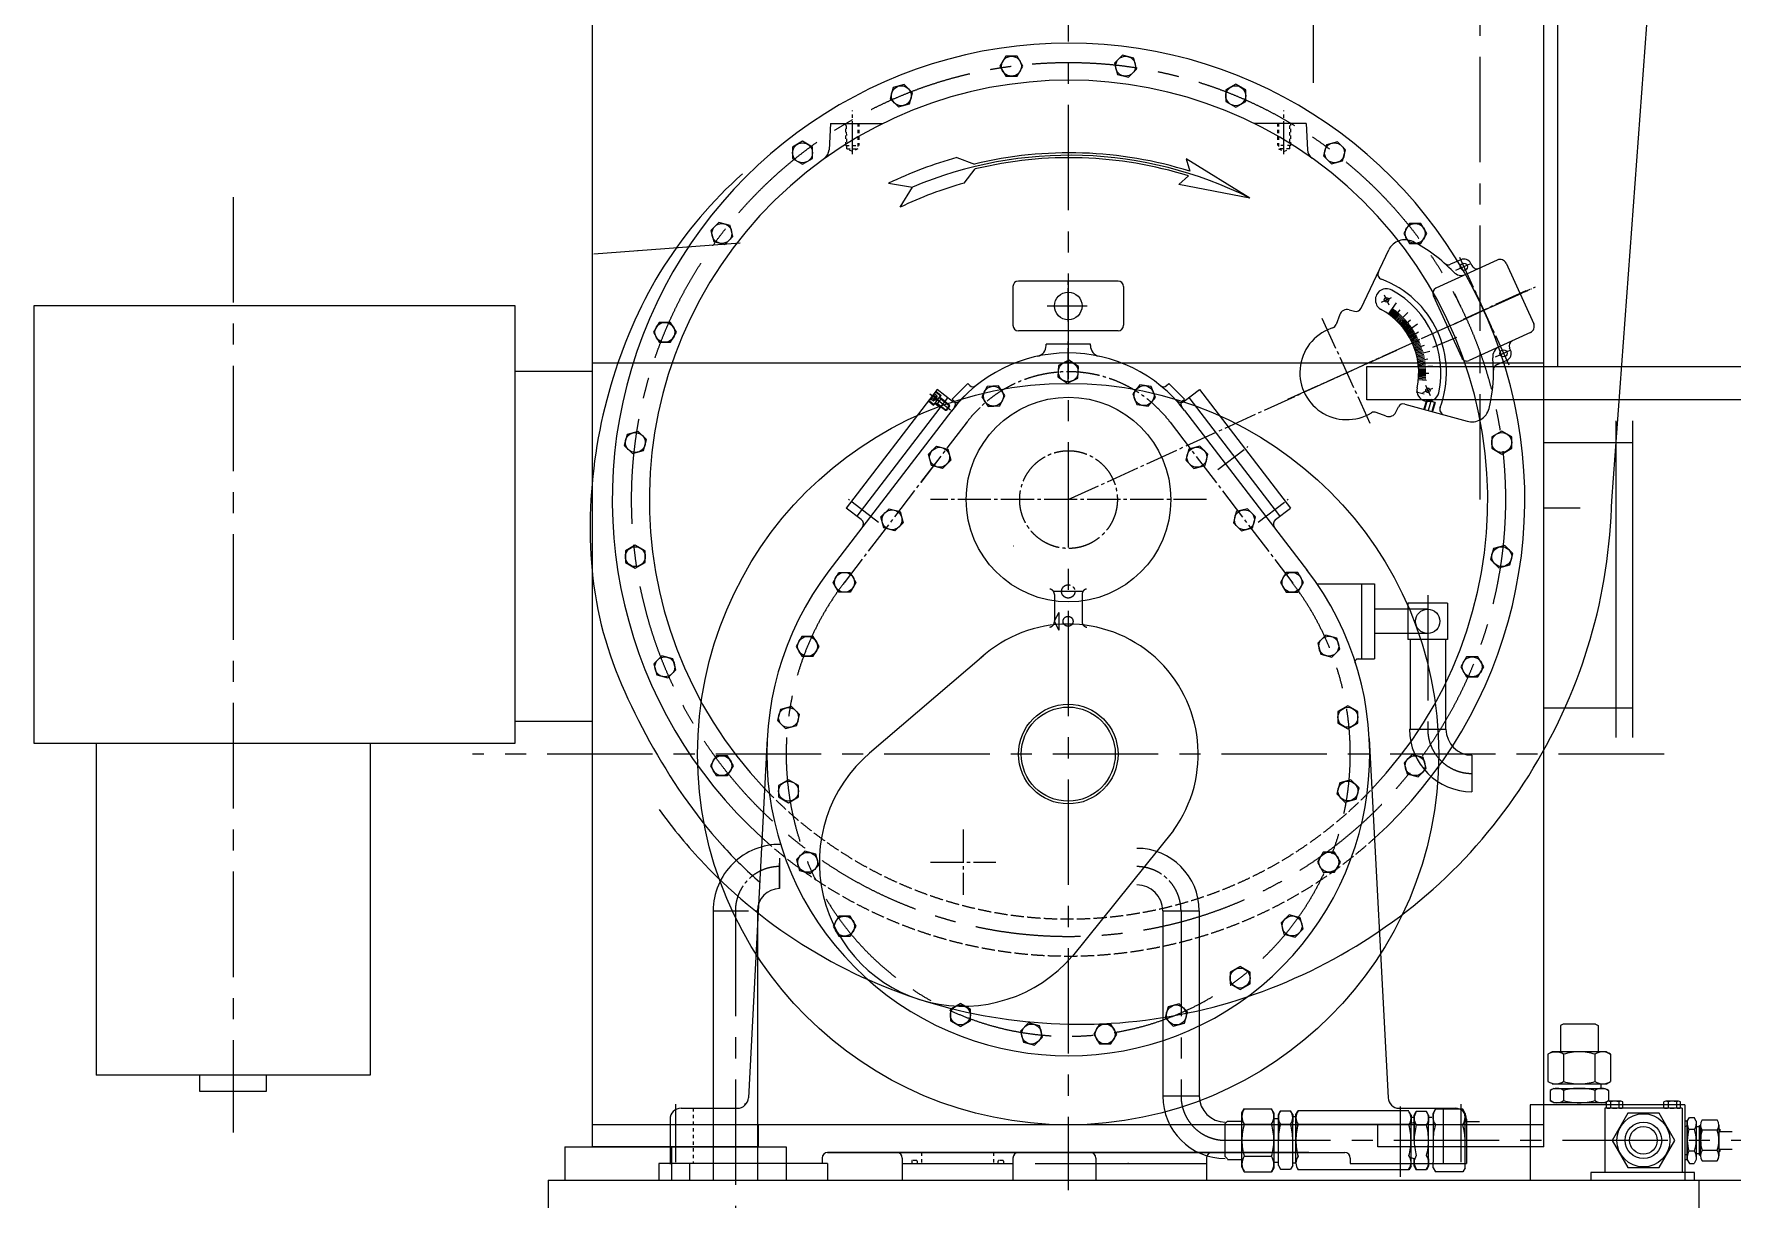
# Model space of a CAD drawing. Header units: millimetres. Extents: x -1 to 671026, y 1 to 511259.
# Drawn here: x 137848 to 176839, y 96350 to 123091 of the extents above; entities that cross this region are included whole.
import ezdxf

# ---------------------------------------------------------------- set-up
doc = ezdxf.new("R2010")
doc.units = ezdxf.units.MM
doc.header["$LTSCALE"] = 25.4
for name, pattern in [('ACAD_ISO02W100', [15, 12, -3]), ('CENTER', [50.8, 31.75, -6.35, 6.35, -6.35]), ('EB_DASH', [6, 3, -3]), ('EB_DASHDOT', [39, 30, -3, 3, -3]), ('EB_DASHDOTDOT', [45, 30, -3, 3, -3, 3, -3])]:
    doc.linetypes.add(name, pattern=pattern)
for name, color, linetype, lineweight in [('CAXA0', 7, 'Continuous', 5), ('CAXA1', 5, 'CENTER', 5), ('CAXAEB0', 7, 'Continuous', 5), ('CAXA中心线层', 5, 'CENTER', 5), ('CAXA细实线层', 7, 'Continuous', 5), ('CAXA虚线层', 96, 'EB_DASH', 5)]:
    doc.layers.add(name, color=color, linetype=linetype, lineweight=lineweight)

msp = doc.modelspace()

# ---------------------------------------------------------------- linework, layer by layer
at = {"color": 7, "lineweight": 5}
for p, q in [((172833.47, 140851.98), (172833.47, 115451.98)), ((150674.59, 97544.98), (150674.59, 138311.98)), ((172518.59, 97544.98), (172518.59, 138311.98)), ((160161.77, 122579.75), (160029.79, 122351.15)), ((160425.74, 122579.75), (160161.77, 122579.75)), ((160557.72, 122351.15), (160425.74, 122579.75)), ((162844.57, 122606.12), (162657.92, 122419.47)), ((163099.54, 122537.8), (162844.57, 122606.12)), ((163167.86, 122282.83), (163099.54, 122537.8)), ((160029.79, 122351.15), (160161.77, 122122.55)), ((160161.77, 122122.55), (160425.74, 122122.55)), ((160425.74, 122122.55), (160557.72, 122351.15)), ((162657.92, 122419.47), (162726.24, 122164.5)), ((162726.24, 122164.5), (162981.21, 122096.18)), ((162981.21, 122096.18), (163167.86, 122282.83)), ((157577.21, 121859.92), (157508.89, 121604.95)), ((157832.18, 121928.24), (157577.21, 121859.92)), ((158018.83, 121741.59), (157832.18, 121928.24)), ((157950.51, 121486.62), (158018.83, 121741.59)), ((165442.79, 121937.23), (165214.19, 121805.25)), ((165214.19, 121805.25), (165214.19, 121541.28)), ((165671.39, 121805.25), (165442.79, 121937.23)), ((165671.39, 121541.28), (165671.39, 121805.25)), ((157508.89, 121604.95), (157695.54, 121418.3)), ((157695.54, 121418.3), (157950.51, 121486.62)), ((165214.19, 121541.28), (165442.79, 121409.3)), ((165442.79, 121409.3), (165671.39, 121541.28)), ((155495.62, 120627.66), (155267.02, 120495.68)), ((155267.02, 120495.68), (155267.02, 120231.72)), ((155724.22, 120495.68), (155495.62, 120627.66)), ((155724.22, 120231.72), (155724.22, 120495.68)), ((167524.38, 120550.35), (167456.06, 120295.38)), ((167779.35, 120618.67), (167524.38, 120550.35)), ((167966, 120432.02), (167779.35, 120618.67)), ((155267.02, 120231.72), (155495.62, 120099.73)), ((155495.62, 120099.73), (155724.22, 120231.72)), ((167456.06, 120295.38), (167642.71, 120108.73)), ((167642.71, 120108.73), (167897.68, 120177.05)), ((167897.68, 120177.05), (167966, 120432.02)), ((153575.29, 118766.66), (153388.64, 118580.01)), ((153388.64, 118580.01), (153456.96, 118325.04)), ((153830.26, 118698.34), (153575.29, 118766.66)), ((153898.58, 118443.37), (153830.26, 118698.34)), ((169431.06, 118740.29), (169299.07, 118511.69)), ((169695.02, 118740.29), (169431.06, 118740.29)), ((169827, 118511.69), (169695.02, 118740.29)), ((153456.96, 118325.04), (153711.93, 118256.72)), ((153711.93, 118256.72), (153898.58, 118443.37)), ((169299.07, 118511.69), (169431.06, 118283.09)), ((169431.06, 118283.09), (169695.02, 118283.09)), ((169695.02, 118283.09), (169827, 118511.69)), ((148896.59, 116848.98), (137847.59, 116848.98)), ((137847.59, 116848.98), (137847.59, 106815.98)), ((148896.59, 106815.98), (148896.59, 116848.98)), ((152202.06, 116472.05), (152070.08, 116243.45)), ((152070.08, 116243.45), (152202.06, 116014.85)), ((152466.02, 116472.05), (152202.06, 116472.05)), ((152598.01, 116243.45), (152466.02, 116472.05)), ((152466.02, 116014.85), (152598.01, 116243.45)), ((152202.06, 116014.85), (152466.02, 116014.85)), ((172518.59, 115535.26), (150674.59, 115535.26)), ((161375.11, 115481.46), (161361.3, 115217.86)), ((161610.3, 115601.3), (161375.11, 115481.46)), ((161831.68, 115457.53), (161610.3, 115601.3)), ((161817.87, 115193.93), (161831.68, 115457.53)), ((183694.6, 115451.98), (168448.21, 115451.97)), ((168448.21, 115451.97), (168448.21, 114689.97)), ((150674.59, 115347.69), (148896.59, 115347.69)), ((161361.3, 115217.86), (161582.67, 115074.09)), ((161582.67, 115074.09), (161817.87, 115193.93)), ((163242.82, 115037.35), (163076.7, 114832.21)), ((163503.54, 114996.06), (163242.82, 115037.35)), ((159735.07, 114998.8), (159615.23, 114763.6)), ((159615.23, 114763.6), (159759, 114542.22)), ((159998.67, 115012.61), (159735.07, 114998.8)), ((160142.44, 114791.23), (159998.67, 115012.61)), ((160022.6, 114556.04), (160142.44, 114791.23)), ((163076.7, 114832.21), (163171.3, 114585.78)), ((163432.01, 114544.49), (163598.13, 114749.62)), ((163598.13, 114749.62), (163503.54, 114996.06)), ((183694.59, 114690.01), (168454.59, 114690.01)), ((159759, 114542.22), (160022.6, 114556.04)), ((163171.3, 114585.78), (163432.01, 114544.49)), ((151469.51, 113900.2), (151401.19, 113645.23)), ((151724.48, 113968.52), (151469.51, 113900.2)), ((151911.13, 113781.87), (151724.48, 113968.52)), ((171550.49, 113977.52), (171321.89, 113845.54)), ((171779.09, 113845.54), (171550.49, 113977.52)), ((174169.59, 114214.6), (174169.59, 106941.04)), ((174550.59, 114214.6), (174550.59, 106941.04)), ((151401.19, 113645.23), (151587.84, 113458.58)), ((151587.84, 113458.58), (151842.81, 113526.9)), ((151842.81, 113526.9), (151911.13, 113781.87)), ((158387.51, 113443.85), (158574.17, 113630.5)), ((158574.17, 113630.5), (158829.14, 113562.18)), ((158829.14, 113562.18), (158897.45, 113307.21)), ((164364.06, 113562.18), (164295.74, 113307.21)), ((164619.03, 113630.5), (164364.06, 113562.18)), ((164805.68, 113443.85), (164619.03, 113630.5)), ((171321.89, 113845.54), (171321.89, 113581.57)), ((171321.89, 113581.57), (171550.49, 113449.59)), ((171550.49, 113449.59), (171779.09, 113581.57)), ((171779.09, 113581.57), (171779.09, 113845.54)), ((174550.59, 113704.93), (172518.59, 113704.93)), ((158455.83, 113188.88), (158387.51, 113443.85)), ((158710.8, 113120.56), (158455.83, 113188.88)), ((158897.45, 113307.21), (158710.8, 113120.56)), ((164295.74, 113307.21), (164482.39, 113120.56)), ((164482.39, 113120.56), (164737.36, 113188.88)), ((164737.36, 113188.88), (164805.68, 113443.85)), ((157295.37, 112008.59), (157482.02, 112195.24)), ((157363.68, 111753.62), (157295.37, 112008.59)), ((157482.02, 112195.24), (157736.99, 112126.92)), ((157736.99, 112126.92), (157805.31, 111871.95)), ((165456.21, 112126.92), (165387.89, 111871.95)), ((165711.18, 112195.24), (165456.21, 112126.92)), ((165897.83, 112008.59), (165711.18, 112195.24)), ((165829.51, 111753.62), (165897.83, 112008.59)), ((172515.42, 112214.89), (173353.62, 112214.89)), ((157618.65, 111685.3), (157363.68, 111753.62)), ((157805.31, 111871.95), (157618.65, 111685.3)), ((165387.89, 111871.95), (165574.54, 111685.3)), ((165574.54, 111685.3), (165829.51, 111753.62)), ((151656.16, 111358.38), (151427.56, 111226.4)), ((151427.56, 111226.4), (151427.56, 110962.43)), ((151884.76, 111226.4), (151656.16, 111358.38)), ((151884.76, 110962.43), (151884.76, 111226.4)), ((171363.84, 111281.07), (171295.52, 111026.1)), ((171618.81, 111349.38), (171363.84, 111281.07)), ((171805.46, 111162.73), (171618.81, 111349.38)), ((171737.14, 110907.76), (171805.46, 111162.73)), ((151427.56, 110962.43), (151656.16, 110830.45)), ((151656.16, 110830.45), (151884.76, 110962.43)), ((171295.52, 111026.1), (171482.17, 110839.44)), ((171482.17, 110839.44), (171737.14, 110907.76)), ((156195.33, 110504.24), (156327.31, 110732.84)), ((156327.31, 110275.64), (156195.33, 110504.24)), ((156327.31, 110732.84), (156591.27, 110732.84)), ((156591.27, 110732.84), (156723.26, 110504.24)), ((156723.26, 110504.24), (156591.27, 110275.64)), ((166601.91, 110732.84), (166469.93, 110504.24)), ((166469.93, 110504.24), (166601.91, 110275.64)), ((166865.87, 110732.84), (166601.91, 110732.84)), ((166997.85, 110504.24), (166865.87, 110732.84)), ((166865.87, 110275.64), (166997.85, 110504.24)), ((156591.27, 110275.64), (156327.31, 110275.64)), ((166601.91, 110275.64), (166865.87, 110275.64)), ((155479.31, 109263.67), (155347.33, 109035.07)), ((155743.27, 109263.67), (155479.31, 109263.67)), ((155875.25, 109035.07), (155743.27, 109263.67)), ((167511.67, 109295.17), (167325.02, 109108.52)), ((167766.64, 109226.85), (167511.67, 109295.17)), ((167834.96, 108971.88), (167766.64, 109226.85)), ((152265.72, 108819.49), (152079.07, 108632.84)), ((152520.69, 108751.17), (152265.72, 108819.49)), ((155347.33, 109035.07), (155479.31, 108806.47)), ((155479.31, 108806.47), (155743.27, 108806.47)), ((155743.27, 108806.47), (155875.25, 109035.07)), ((167325.02, 109108.52), (167393.34, 108853.55)), ((167393.34, 108853.55), (167648.31, 108785.23)), ((167648.31, 108785.23), (167834.96, 108971.88)), ((170740.63, 108793.12), (170608.64, 108564.52)), ((171004.59, 108793.12), (170740.63, 108793.12)), ((171136.57, 108564.52), (171004.59, 108793.12)), ((152079.07, 108632.84), (152147.39, 108377.87)), ((152402.36, 108309.55), (152589.01, 108496.2)), ((152589.01, 108496.2), (152520.69, 108751.17)), ((170608.64, 108564.52), (170740.63, 108335.92)), ((171004.59, 108335.92), (171136.57, 108564.52)), ((152147.39, 108377.87), (152402.36, 108309.55)), ((170740.63, 108335.92), (171004.59, 108335.92)), ((155242.66, 107656.53), (154987.69, 107588.21)), ((155429.31, 107469.88), (155242.66, 107656.53)), ((168018.34, 107671.03), (167789.74, 107539.05)), ((168246.94, 107539.05), (168018.34, 107671.03)), ((174550.59, 107619.39), (172518.59, 107619.39)), ((150674.59, 107313.13), (148896.59, 107313.13)), ((154987.69, 107588.21), (154919.37, 107333.24)), ((154919.37, 107333.24), (155106.02, 107146.59)), ((155360.99, 107214.91), (155429.31, 107469.88)), ((167789.74, 107539.05), (167789.74, 107275.08)), ((167789.74, 107275.08), (168018.34, 107143.1)), ((168018.34, 107143.1), (168246.94, 107275.08)), ((168246.94, 107275.08), (168246.94, 107539.05)), ((155106.02, 107146.59), (155360.99, 107214.91)), ((137847.59, 106815.98), (148896.59, 106815.98)), ((139274.44, 106815.98), (139274.44, 99195.98)), ((145564.74, 106815.98), (145564.74, 99195.98)), ((153511.63, 106524.88), (153379.65, 106296.28)), ((153775.59, 106524.88), (153511.63, 106524.88)), ((153907.57, 106296.28), (153775.59, 106524.88)), ((169494.72, 106551.25), (169308.07, 106364.6)), ((169749.69, 106482.93), (169494.72, 106551.25)), ((169818.01, 106227.96), (169749.69, 106482.93)), ((153379.65, 106296.28), (153511.63, 106067.68)), ((153511.63, 106067.68), (153775.59, 106067.68)), ((153775.59, 106067.68), (153907.57, 106296.28)), ((169308.07, 106364.6), (169376.39, 106109.63)), ((169376.39, 106109.63), (169631.36, 106041.31)), ((169631.36, 106041.31), (169818.01, 106227.96)), ((155175.07, 105974.58), (154946.47, 105842.6)), ((154946.47, 105842.6), (154946.47, 105578.63)), ((155403.67, 105842.6), (155175.07, 105974.58)), ((155403.67, 105578.63), (155403.67, 105842.6)), ((167832.41, 105902.77), (167764.09, 105647.8)), ((168087.38, 105971.09), (167832.41, 105902.77)), ((168274.03, 105784.44), (168087.38, 105971.09)), ((168205.71, 105529.47), (168274.03, 105784.44)), ((154946.47, 105578.63), (155175.07, 105446.65)), ((155175.07, 105446.65), (155403.67, 105578.63)), ((167764.09, 105647.8), (167950.74, 105461.15)), ((167950.74, 105461.15), (168205.71, 105529.47)), ((155545.1, 104332.44), (155358.45, 104145.79)), ((155358.45, 104145.79), (155426.76, 103890.82)), ((155800.07, 104264.13), (155545.1, 104332.44)), ((155868.39, 104009.16), (155800.07, 104264.13)), ((167450.13, 104311.21), (167318.15, 104082.61)), ((167714.1, 104311.21), (167450.13, 104311.21)), ((167846.08, 104082.61), (167714.1, 104311.21)), ((155426.76, 103890.82), (155681.73, 103822.5)), ((155681.73, 103822.5), (155868.39, 104009.16)), ((167318.15, 104082.61), (167450.13, 103854.01)), ((167450.13, 103854.01), (167714.1, 103854.01)), ((167714.1, 103854.01), (167846.08, 104082.61)), ((156327.53, 102842.04), (156195.55, 102613.44)), ((156195.55, 102613.44), (156327.53, 102384.84)), ((156591.5, 102842.04), (156327.53, 102842.04)), ((156723.48, 102613.44), (156591.5, 102842.04)), ((156591.5, 102384.84), (156723.48, 102613.44)), ((166668.95, 102872.81), (166482.3, 102686.16)), ((166482.3, 102686.16), (166550.62, 102431.19)), ((166923.92, 102804.49), (166668.95, 102872.81)), ((166805.59, 102362.87), (166992.24, 102549.52)), ((166992.24, 102549.52), (166923.92, 102804.49)), ((156327.53, 102384.84), (156591.5, 102384.84)), ((166550.62, 102431.19), (166805.59, 102362.87)), ((165542.11, 101685.62), (165313.51, 101553.63)), ((165313.51, 101553.63), (165313.51, 101289.67)), ((165770.71, 101553.63), (165542.11, 101685.62)), ((165770.71, 101289.67), (165770.71, 101553.63)), ((165313.51, 101289.67), (165542.11, 101157.69)), ((165542.11, 101157.69), (165770.71, 101289.67)), ((159120.47, 100837.39), (158891.87, 100705.41)), ((158891.87, 100705.41), (158891.87, 100441.44)), ((159349.07, 100705.41), (159120.47, 100837.39)), ((159349.07, 100441.44), (159349.07, 100705.41)), ((163891.42, 100762.2), (163823.1, 100507.23)), ((164146.39, 100830.52), (163891.42, 100762.2)), ((164333.04, 100643.87), (164146.39, 100830.52)), ((164264.72, 100388.9), (164333.04, 100643.87)), ((158891.87, 100441.44), (159120.47, 100309.46)), ((159120.47, 100309.46), (159349.07, 100441.44)), ((160685.66, 100391.45), (160499.01, 100204.8)), ((160940.63, 100323.13), (160685.66, 100391.45)), ((161008.95, 100068.16), (160940.63, 100323.13)), ((162312.95, 100365.8), (162180.96, 100137.2)), ((162576.91, 100365.8), (162312.95, 100365.8)), ((162708.89, 100137.2), (162576.91, 100365.8)), ((163823.1, 100507.23), (164009.75, 100320.58)), ((164009.75, 100320.58), (164264.72, 100388.9)), ((160499.01, 100204.8), (160567.33, 99949.83)), ((160567.33, 99949.83), (160822.3, 99881.51)), ((160822.3, 99881.51), (161008.95, 100068.16)), ((162180.96, 100137.2), (162312.95, 99908.6)), ((162312.95, 99908.6), (162576.91, 99908.6)), ((162576.91, 99908.6), (162708.89, 100137.2)), ((145564.74, 99195.98), (139274.44, 99195.98)), ((141657.59, 98814.98), (141657.59, 99195.98)), ((143181.59, 99195.98), (143181.59, 98814.98)), ((143181.59, 98814.98), (141657.59, 98814.98)), ((172518.59, 98052.98), (150674.59, 98052.98)), ((154484.59, 97544.98), (154484.59, 98052.98)), ((168708.59, 97544.98), (168708.59, 98052.98)), ((150039.59, 97545.01), (150039.58, 96782.86)), ((150039.59, 97545.01), (155119.59, 97545.01)), ((154484.59, 97544.98), (150674.59, 97544.98)), ((155119.59, 97545.01), (155119.58, 96782.86)), ((172518.59, 97544.98), (168708.59, 97544.98)), ((173280.59, 96782.96), (179630.59, 96782.96))]:
    msp.add_line(p, q, dxfattribs=at)
for centre, radius in [((160293.75, 122351.15), 228.6), ((162912.89, 122351.15), 228.6), ((157763.86, 121673.27), 228.6), ((165442.79, 121673.27), 228.6), ((155495.62, 120363.7), 228.6), ((167711.03, 120363.7), 228.6), ((153643.61, 118511.69), 228.6), ((169563.04, 118511.69), 228.6), ((152334.04, 116243.45), 228.6), ((161596.49, 115337.7), 228.6), ((161596.59, 106561.98), 8509), ((159878.84, 114777.42), 228.6), ((163337.42, 114790.92), 228.6), ((151656.16, 113713.55), 228.6), ((171550.49, 113713.55), 228.6), ((158642.48, 113375.53), 228.6), ((164550.71, 113375.53), 228.6), ((157550.34, 111940.27), 228.6), ((165642.86, 111940.27), 228.6), ((151656.16, 111094.41), 228.6), ((171550.49, 111094.41), 228.6), ((156459.29, 110504.24), 228.6), ((166733.89, 110504.24), 228.6), ((155611.29, 109035.07), 228.6), ((167579.99, 109040.2), 228.6), ((152334.04, 108564.52), 228.6), ((170872.61, 108564.52), 228.6), ((155174.34, 107401.56), 228.6), ((161596.59, 106561.98), 1143), ((161596.59, 106561.98), 1079.5), ((168018.34, 107407.06), 228.6), ((153643.61, 106296.28), 228.6), ((169563.04, 106296.28), 228.6), ((155175.07, 105710.61), 228.6), ((168019.06, 105716.12), 228.6), ((155613.42, 104077.47), 228.6), ((167582.12, 104082.61), 228.6), ((156459.52, 102613.44), 228.6), ((166737.27, 102617.84), 228.6), ((165542.11, 101421.65), 228.6), ((159120.47, 100573.43), 228.6), ((164078.07, 100575.55), 228.6), ((160753.98, 100136.48), 228.6), ((162444.93, 100137.2), 228.6)]:
    msp.add_circle(centre, radius, dxfattribs=at)
at = {"color": 7, "linetype": 'ACAD_ISO02W100', "lineweight": 5}
for radius, start, end in [(9626.6, 223.535378, 316.35627), (10477.5, 227.799194, 312.107544)]:
    msp.add_arc((161603.32, 112403.98), radius, start, end, dxfattribs=at)
at = {"layer": 'CAXA0', "color": 7, "lineweight": 5}
for p, q in [((174079.73, 112377.78), (174886.27, 123300.56)), ((156135.58, 121039.98), (156103.78, 120433.19)), ((156135.58, 121039.98), (157336.51, 121039.98)), ((167057.6, 121039.98), (165856.67, 121039.98)), ((167057.6, 121039.98), (167089.4, 120433.19)), ((154066.06, 118285.86), (150700, 118037.32)), ((168320.23, 116794.06), (168957.77, 118135.56)), ((171449.39, 117902.9), (170040.41, 117258.38)), ((170608.52, 117909.3), (170378.02, 117803.86)), ((170844.17, 117821.57), (170865.3, 117775.37)), ((171651.37, 117827.71), (172285.33, 116441.82)), ((162739.61, 117420.48), (160453.61, 117420.48)), ((160326.61, 117293.48), (160326.61, 116404.48)), ((162866.61, 117293.48), (162866.61, 116404.48)), ((169977.75, 117090.06), (170632.83, 115657.98)), ((167831.62, 116651.6), (167746.5, 116422.95)), ((168045.52, 116760.97), (168171.76, 116726.15)), ((162739.61, 116277.48), (160453.61, 116277.48)), ((172210.14, 116239.84), (170801.15, 115595.32)), ((171752.84, 115835.14), (171731.71, 115881.33)), ((171665.12, 115599.49), (171434.62, 115494.05)), ((159288.57, 115071.14), (158929.36, 114711.93)), ((159337.42, 115022.29), (159288.57, 115071.14)), ((163855.56, 115022.29), (163904.41, 115071.14)), ((163904.41, 115071.14), (164263.62, 114711.93)), ((158587.03, 114928.5), (156500.98, 112207.02)), ((156747.01, 112026.96), (158828.94, 114743.08)), ((158384.78, 114667.48), (158505.73, 114574.75)), ((158505.73, 114574.75), (158675.7, 114796.5)), ((158554.76, 114889.23), (158675.7, 114796.5)), ((158939.96, 114657.97), (158587.03, 114928.5)), ((158644.8, 114756.19), (158767.11, 114662.41)), ((158978.21, 114663.08), (158929.36, 114711.93)), ((164214.77, 114663.08), (164263.62, 114711.93)), ((164259.97, 114660.84), (164612.91, 114931.37)), ((166452.93, 112029.83), (164371, 114745.95)), ((164612.91, 114931.37), (166698.95, 112209.89)), ((158925.37, 114451.36), (156103.26, 110769.45)), ((158536.62, 114615.08), (158658.94, 114521.3)), ((164267.46, 114451.55), (167089.84, 110769.85)), ((168897.71, 114321.01), (168669.07, 114406.13)), ((169120.33, 114411.32), (169176.54, 114529.6)), ((169325.02, 114597.52), (170756.84, 114202.62)), ((156843.69, 111944.33), (156500.98, 112207.02)), ((166356.25, 111947.2), (166698.95, 112209.89)), ((167296.12, 110473.58), (168328.48, 110473.58)), ((168327.58, 110473.58), (168327.58, 108746.38)), ((168327.71, 110473.58), (168327.71, 108746.38)), ((168632.38, 110473.58), (168632.38, 108746.38)), ((168327.71, 110270.38), (168327.71, 108949.58)), ((169394.38, 110029.08), (169394.38, 109190.88)), ((170308.78, 110029.08), (169394.38, 110029.08)), ((170194.69, 110029.08), (169674.01, 110029.08)), ((170308.78, 110029.08), (170308.78, 109190.88)), ((170308.78, 109190.88), (169394.38, 109190.88)), ((159655.19, 108828.65), (157035.64, 106584.83)), ((168253.74, 108746.38), (168328.48, 108746.38)), ((154684.69, 106921.08), (154252.51, 98674.61)), ((168508.72, 106921.08), (168940.9, 98674.61)), ((164014.2, 104805.35), (161690.8, 101925.84)), ((153444.95, 102972.09), (153444.95, 96782.9)), ((154459.7, 102965.21), (154459.7, 96782.88)), ((163767.27, 102964.17), (164605.47, 102964.17)), ((163767.27, 102964.17), (163767.27, 98713.69)), ((164605.47, 102964.17), (164605.47, 98713.69)), ((172959.05, 100363.87), (172899.76, 100329.63)), ((172899.76, 100329.63), (172899.76, 99728.87)), ((173704.06, 100363.87), (172959.05, 100363.87)), ((173704.06, 100363.87), (173763.36, 100329.63)), ((173763.36, 100329.63), (173763.36, 99728.87)), ((172709.04, 99728.87), (172612.74, 99673.27)), ((172612.74, 99673.27), (172612.74, 99047.87)), ((172709.04, 99728.87), (172899.76, 99728.87)), ((173954.07, 99728.87), (172709.04, 99728.87)), ((172972.15, 99673.27), (172972.15, 99047.87)), ((173691.23, 99673.27), (173691.23, 99047.87)), ((173954.07, 99728.87), (174050.38, 99673.27)), ((174050.38, 99673.27), (174050.38, 99047.87)), ((173954.07, 98992.27), (174050.38, 99047.87)), ((164605.47, 98713.69), (163767.27, 98713.69)), ((172747.3, 98890.67), (172663.48, 98842.27)), ((172663.48, 98842.27), (172663.48, 98608.86)), ((172709.04, 98992.27), (173954.07, 98992.27)), ((172747.36, 98890.67), (173915.76, 98890.67)), ((172972.15, 98842.27), (172972.15, 98608.86)), ((173691.23, 98842.27), (173691.23, 98608.86)), ((173826.86, 98992.27), (173826.86, 98890.67)), ((173915.76, 98890.67), (173999.58, 98842.27)), ((173999.58, 98842.27), (173999.58, 98608.86)), ((165583.37, 98327.62), (165638.97, 98423.92)), ((165583.37, 98327.62), (165583.37, 98136.9)), ((165583.37, 97705.1), (165583.37, 98327.62)), ((165638.97, 98423.92), (166264.37, 98423.92)), ((166319.97, 98327.62), (166264.37, 98423.92)), ((166319.97, 98200.4), (166319.97, 98327.62)), ((166319.97, 98327.62), (166319.97, 97067.58)), ((166421.57, 98289.3), (166469.96, 98373.12)), ((166421.57, 97705.01), (166421.57, 98289.3)), ((166421.57, 98200.4), (166421.57, 98289.3)), ((166421.57, 98289.3), (166421.57, 97705.1)), ((166469.96, 98373.12), (166703.38, 98373.12)), ((166751.77, 98289.3), (166703.38, 98373.12)), ((166751.77, 98289.3), (166751.77, 98124.2)), ((166751.77, 97285.91), (166751.77, 98289.3)), ((166825.43, 98289.3), (166873.82, 98373.12)), ((166825.43, 97705.01), (166825.43, 98289.3)), ((166825.43, 98289.3), (166825.43, 97705.1)), ((166825.43, 98200.4), (166825.43, 98289.3)), ((169419.35, 98373.12), (166873.82, 98373.12)), ((169194.55, 98433.91), (170486.59, 98433.91)), ((169216.59, 98470.37), (169216.59, 96857.69)), ((169467.74, 98274.48), (169419.35, 98358.3)), ((169467.74, 97690.28), (169467.74, 98274.48)), ((169467.74, 98274.48), (169467.74, 98109.38)), ((169467.74, 97298.59), (169467.74, 98274.48)), ((169540.69, 98274.48), (169589.08, 98358.3)), ((169540.69, 97690.19), (169540.69, 98274.48)), ((169540.69, 98185.58), (169540.69, 98274.48)), ((169540.69, 98274.48), (169540.69, 97690.28)), ((169540.69, 97690.19), (169540.69, 98274.48)), ((169822.5, 98358.3), (169589.08, 98358.3)), ((169870.89, 98274.48), (169822.5, 98358.3)), ((169870.89, 97690.28), (169870.89, 98274.48)), ((169870.89, 98274.48), (169870.89, 98109.38)), ((169870.89, 97271.09), (169870.89, 98274.48)), ((169973.2, 98312.8), (170028.8, 98409.1)), ((169973.2, 98185.58), (169973.2, 98312.8)), ((169973.2, 98312.8), (169973.2, 97194.98)), ((170654.2, 98409.1), (170028.8, 98409.1)), ((170206.76, 98419.09), (170206.76, 97149.15)), ((170709.8, 98312.8), (170654.2, 98409.1)), ((170709.8, 98312.8), (170709.8, 98122.08)), ((170709.8, 97690.28), (170709.8, 98312.8)), ((175758.54, 98509.74), (172202.54, 98509.74)), ((172202.54, 98509.74), (172202.54, 96782.3)), ((172747.3, 98560.54), (172663.48, 98608.93)), ((173915.76, 98560.54), (172747.36, 98560.54)), ((175693.75, 98433.4), (173915.75, 98433.4)), ((173915.75, 98433.4), (173915.75, 96960.2)), ((173915.76, 98560.54), (173999.58, 98608.93)), ((174445.38, 98319.46), (174085.97, 97696.94)), ((175164.2, 98319.46), (174445.38, 98319.46)), ((175523.61, 97696.94), (175164.2, 98319.46)), ((175693.75, 98433.4), (175693.75, 96960.2)), ((175758.54, 98509.74), (175758.54, 96782.3)), ((152452.59, 98179.91), (152452.59, 97152.94)), ((165253.17, 98136.9), (165583.37, 98136.9)), ((165638.97, 98064.51), (166264.37, 98064.51)), ((166319.97, 98200.4), (166421.57, 98200.4)), ((166469.96, 98064.51), (166703.38, 98064.51)), ((166825.43, 98238.41), (166751.06, 98238.41)), ((166825.43, 97171.61), (166825.43, 98238.41)), ((166873.82, 98064.51), (169419.35, 98064.51)), ((169541.4, 98223.59), (169467.03, 98223.59)), ((169540.69, 98109.29), (169467.74, 98081.8)), ((169589.08, 98049.69), (169822.5, 98049.69)), ((169944.55, 98223.59), (169870.18, 98223.59)), ((170654.2, 98049.69), (170028.8, 98049.69)), ((171040, 98122.08), (170709.8, 98122.08)), ((170740.59, 98179.91), (170740.59, 97163.91)), ((175810.62, 98140.72), (175759.83, 98140.72)), ((175759.83, 97322.33), (175759.83, 98079.07)), ((175759.83, 98013.78), (175810.62, 98038.29)), ((175810.62, 98140.78), (175858.79, 98224.21)), ((175810.62, 97620.08), (175810.62, 98140.78)), ((175810.62, 98070.23), (175810.62, 97696.28)), ((175810.62, 98153.42), (175810.62, 97239.02)), ((175810.62, 97322.33), (175810.62, 98079.07)), ((175976.91, 97945.58), (175848.56, 97945.58)), ((175975.89, 97945.58), (175848.56, 97945.58)), ((175858.79, 98224.21), (175965.66, 98224.21)), ((176014.84, 98139.02), (175965.66, 98224.21)), ((176014.84, 98139.02), (176014.84, 97253.54)), ((176090.99, 98008.58), (176015.81, 98008.58)), ((176090.99, 97353.38), (176090.99, 98039.06)), ((176090.99, 98039.06), (176116.64, 98039.06)), ((176092.01, 98039.06), (176116.44, 98039.06)), ((176116.44, 98048.23), (176116.44, 97696.28)), ((176536.51, 98048.23), (176536.51, 97344.32)), ((176536.51, 97950.28), (176561.91, 97950.28)), ((176561.91, 97950.28), (176561.91, 97899.48)), ((176561.91, 97899.48), (176841.31, 97899.48)), ((165583.37, 97082.59), (165583.37, 97697.6)), ((166421.57, 97120.9), (166421.57, 97697.6)), ((170709.8, 97067.77), (170709.8, 97690.28)), ((174085.97, 97696.94), (174445.38, 97074.42)), ((175164.2, 97074.42), (175523.61, 97696.94)), ((176116.44, 97344.32), (176116.44, 97696.28)), ((176561.91, 97493.08), (176561.91, 97442.28)), ((176561.91, 97493.08), (176841.31, 97493.08)), ((156072.09, 97163.97), (152198.59, 97163.97)), ((155119.56, 97163.97), (152452.59, 97163.97)), ((152897.09, 97163.97), (152897.09, 96782.98)), ((154993.56, 97164.06), (153152.18, 97164.06)), ((153431.26, 97163.96), (153152.18, 97163.96)), ((154993.68, 97164.03), (153279.18, 97164.03)), ((155945.09, 97290.97), (155945.09, 97163.97)), ((156067.1, 97417.87), (167946.59, 97417.87)), ((167121.09, 97417.97), (156072.09, 97417.97)), ((156072.09, 97163.97), (156072.09, 96782.98)), ((157786.59, 97290.87), (157786.59, 97163.91)), ((157786.59, 97163.97), (160326.59, 97163.97)), ((160326.59, 97290.87), (160326.59, 97163.91)), ((160834.59, 97163.97), (161672.6, 97163.97)), ((161596.59, 97163.97), (164771.59, 97163.97)), ((162231.59, 97290.97), (162231.59, 96782.98)), ((164771.59, 97290.97), (164771.59, 96782.98)), ((165253.17, 97258.3), (165583.37, 97258.3)), ((165638.97, 97330.69), (166264.37, 97330.69)), ((166319.97, 97194.8), (166421.57, 97194.8)), ((166421.57, 97120.9), (166469.96, 97037.08)), ((166751.77, 97120.9), (166703.38, 97037.08)), ((166751.77, 97120.9), (166751.77, 97286)), ((166825.43, 97171.61), (166751.77, 97171.61)), ((168073.59, 97290.87), (168073.59, 97163.91)), ((168073.59, 97163.91), (170740.59, 97163.91)), ((169467.74, 97105.9), (169419.35, 97022.08)), ((169540.69, 97156.79), (169467.03, 97156.79)), ((169540.69, 97271.09), (169467.74, 97298.59)), ((169467.74, 97105.9), (169467.74, 97298.59)), ((169540.69, 97106.08), (169540.69, 97271.09)), ((169540.69, 97106.08), (169540.69, 97271.09)), ((169540.69, 97106.08), (169589.08, 97022.08)), ((169870.89, 97105.99), (169823.6, 97022.08)), ((169870.89, 97105.99), (169870.89, 97271.09)), ((169870.89, 97271.09), (169870.89, 97106.08)), ((169944.55, 97156.79), (169870.89, 97156.79)), ((169973.2, 97067.77), (169973.2, 97194.98)), ((175759.83, 97378.66), (175810.62, 97354.15)), ((175810.62, 97251.72), (175759.83, 97251.72)), ((175810.62, 97383.86), (175810.62, 97322.33)), ((175810.62, 97251.78), (175810.62, 97383.86)), ((175810.62, 97383.86), (175810.62, 97251.78)), ((175810.62, 97251.78), (175858.79, 97168.35)), ((175976.91, 97446.98), (175848.56, 97446.98)), ((175858.79, 97168.35), (175965.66, 97168.35)), ((176014.84, 97253.54), (175965.66, 97168.35)), ((176090.99, 97383.86), (176015.81, 97383.86)), ((176090.99, 97353.38), (176116.44, 97353.38)), ((176092.01, 97353.38), (176116.64, 97353.38)), ((176536.51, 97344.32), (176536.51, 97442.28)), ((176561.91, 97442.28), (176536.51, 97442.28)), ((149658.6, 96782.98), (183694.33, 96782.46)), ((149658.6, 96782.98), (149658.6, 96147.96)), ((165583.37, 97082.59), (165638.97, 96986.28)), ((165638.97, 96971.28), (166264.37, 96971.28)), ((166319.97, 97067.58), (166264.37, 96971.28)), ((166469.96, 97037.08), (166703.38, 97037.08)), ((169419.35, 97022.08), (166873.82, 97022.08)), ((169822.5, 97022.08), (169589.08, 97022.08)), ((169823.6, 97022.08), (169589.08, 97022.08)), ((169973.2, 97067.77), (170028.8, 96971.46)), ((170654.2, 96971.46), (170028.8, 96971.46)), ((170709.8, 97067.77), (170654.2, 96971.46)), ((171756.69, 96782.96), (177078.1, 96782.96)), ((175974.15, 96960.2), (173598.25, 96960.2)), ((173598.25, 96960.2), (173598.25, 96782.37)), ((174445.38, 97074.42), (175164.2, 97074.42)), ((175968.41, 96960.2), (175968.41, 96782.37)), ((176074.6, 96782.98), (176074.6, 96147.96))]:
    msp.add_line(p, q, dxfattribs=at)
for centre, radius in [((170682.49, 117747.61), 82.55), ((161596.6, 116848.98), 317.5), ((168903.72, 116989.8), 50.8), ((168903.72, 116989.8), 50.8), ((171591.16, 115761.17), 82.55), ((161603.22, 112404), 2349.5), ((169855.29, 114911.26), 50.8), ((169851.58, 109609.98), 279.4), ((174804.73, 97696.94), 609.6), ((174804.73, 97696.94), 419.1), ((174804.73, 97696.94), 317.5)]:
    msp.add_circle(centre, radius, dxfattribs=at)
for centre, radius, start, end in [((161603.32, 112403.98), 10477.5, 312.107544, 227.799194), ((161603.32, 112403.98), 9626.6, 316.35627, 223.535378), ((169324.82, 117961.12), 406.4, 63.305165, 154.581137), ((167995.48, 115317.43), 3365.5, 43.413903, 63.305168), ((170325.2, 117919.35), 127, 228.159327, 294.581131), ((170682.49, 117747.61), 177.8, 24.581136, 114.581124), ((170980.79, 117828.2), 127, 204.581136, 294.581136), ((171512.79, 117764.31), 152.4, 24.581136, 114.581136), ((160453.61, 117293.48), 127, 90, 180), ((162739.61, 117293.48), 127, 0, 90), ((168834.32, 117579.93), 127, 154.581135, 249.657414), ((167995.48, 115317.43), 2286, 339.50486, 69.657412), ((170624.72, 117804.98), 254, 223.413903, 294.581136), ((168903.72, 116989.8), 254, 61.032969, 244.988944), ((167993.94, 115316.72), 2159, 347.711238, 61.41278), ((170093.24, 117142.89), 127, 114.581136, 204.581136), ((167998.25, 116589.56), 177.8, 74.581132, 159.581137), ((168205.53, 116848.58), 127, 254.581136, 334.581136), ((167993.94, 115316.72), 1651, 347.711238, 62.005582), ((160453.61, 116404.48), 127, 180, 270), ((162739.61, 116404.48), 127, 270, 0), ((167995.15, 115318.15), 1079.5, 105.77658, 301.409499), ((167627.48, 116467.26), 127, 287.74282, 339.581117), ((172146.74, 116378.43), 152.4, 294.581136, 24.581136), ((171596.78, 115679.95), 254, 114.581138, 185.748363), ((171591.16, 115761.17), 177.8, 294.581153, 24.581138), ((171847.2, 115934.16), 127, 114.581136, 204.581136), ((161596.49, 112404), 3365.5, 37.472751, 142.883327), ((170748.32, 115710.81), 127, 204.581136, 294.581136), ((167995.48, 115317.43), 3365.5, 345.857104, 5.748369), ((171487.45, 115378.56), 127, 114.581141, 181.002945), ((159017.22, 114758.77), 127, 232.529432, 317.605102), ((158906.36, 114591.23), 101.6, 320.886744, 45.000004), ((159409.26, 115094.13), 101.6, 224.999998, 309.113074), ((163783.72, 115094.13), 101.6, 230.886926, 315.000002), ((164182.71, 114761.64), 127, 222.394898, 307.470568), ((164286.61, 114591.23), 101.6, 134.999996, 219.113256), ((169855.29, 114911.26), 254, 167.711238, 347.711238), ((168624.76, 114287.11), 127, 69.581155, 121.419452), ((168959.75, 114487.64), 177.8, 249.581135, 334.581139), ((169291.25, 114475.09), 127, 74.581136, 154.581136), ((170255.74, 114472.57), 127, 159.504854, 254.581138), ((170864.89, 114594.4), 406.4, 254.581136, 345.857105), ((156766.43, 111843.54), 127, 322.529433, 52.529433), ((166433.51, 111846.41), 127, 127.470567, 217.470567), ((161596.7, 106558.84), 6921.5, 142.530581, 37.695401), ((161596.7, 106562.01), 2984.5, 323.969569, 132.264579), ((168253.74, 108670.18), 76.2, 90, 197.951394), ((170867.58, 107133.56), 1435.1, 180, 270), ((170867.58, 107133.56), 596.9, 180, 270), ((159183.59, 104077.02), 3302, 130.234956, 319.369664), ((154969.73, 102965.21), 1524.78, 89.175445, 180), ((163170.37, 102964.17), 1435.1, 0, 90), ((154969.73, 102965.21), 510.03, 90, 180), ((163170.37, 102964.17), 596.9, 0, 90), ((172792.44, 99410.66), 318.21, 55.615753, 124.384247), ((173331.56, 98539.43), 1189.43, 90, 107.587954), ((173331.82, 98539.43), 1189.43, 72.412046, 90), ((173870.94, 99410.66), 318.21, 55.615753, 124.384247), ((172792.44, 99310.47), 318.21, 235.615753, 304.384247), ((173331.56, 100181.7), 1189.43, 252.412046, 270), ((173331.82, 100181.7), 1189.43, 270, 287.587954), ((173870.94, 99310.47), 318.21, 235.615753, 304.384247), ((153998.86, 98687.91), 254, 270, 357), ((165202.37, 98713.69), 1435.1, 180, 270), ((165202.37, 98713.69), 596.9, 180, 270), ((169194.55, 98687.91), 254, 183, 270), ((172817.84, 98620.46), 270.2, 55.174817, 124.825183), ((173331.56, 97531.83), 1358.83, 90, 105.337174), ((173331.82, 97531.83), 1358.83, 74.662826, 90), ((173845.54, 98620.46), 270.2, 55.174817, 124.825183), ((152706.59, 98179.91), 254, 90, 180), ((154167.91, 98510.16), 25.4, 0, 90), ((165901.58, 98244.22), 318.21, 145.615753, 214.384247), ((166001.76, 98244.22), 318.21, 325.615753, 34.384247), ((166691.77, 98218.82), 270.2, 145.174817, 214.825183), ((166481.57, 98218.82), 270.2, 325.174817, 34.825183), ((167095.63, 98218.82), 270.2, 145.174817, 214.825183), ((169197.54, 98204), 270.2, 325.174817, 34.825183), ((169810.89, 98204), 270.2, 145.174817, 214.825183), ((169600.69, 98204), 270.2, 325.174817, 34.825183), ((170291.41, 98229.4), 318.21, 145.615753, 214.384247), ((170486.59, 98179.91), 254, 0, 90), ((170391.59, 98229.4), 318.21, 325.615753, 34.384247), ((172817.84, 98830.74), 270.2, 235.174817, 304.825183), ((173331.56, 99919.37), 1358.83, 254.662826, 270), ((173331.82, 99919.37), 1358.83, 270, 285.337174), ((173845.54, 98830.74), 270.2, 235.174817, 304.825183), ((166772.8, 97705.1), 1189.43, 162.412046, 180), ((165130.54, 97705.1), 1189.43, 0, 17.587954), ((167780.4, 97705.1), 1358.83, 164.662826, 180), ((165392.94, 97705.1), 1358.83, 0, 15.337174), ((168184.26, 97705.1), 1358.83, 164.662826, 180), ((168108.91, 97690.28), 1358.83, 0, 15.337174), ((170899.52, 97690.28), 1358.83, 164.662826, 180), ((168512.06, 97690.28), 1358.83, 0, 15.337174), ((171162.63, 97690.28), 1189.43, 162.412046, 180), ((169520.37, 97690.28), 1189.43, 0, 17.587954), ((176034.4, 98070.23), 223.77, 180, 213.850887), ((176034.4, 98070.23), 223.77, 179.982514, 213.850899), ((176648.83, 97696.28), 838.2, 162.69712, 197.30288), ((176648.83, 97696.28), 838.2, 162.697121, 180), ((175791.07, 98070.23), 223.77, 326.149101, 359.999986), ((175176.64, 97696.28), 838.2, 342.69712, 17.30288), ((176320.82, 98048.23), 204.38, 144.969964, 215.030036), ((176878.44, 97696.28), 762, 162.066067, 180), ((176332.12, 98048.23), 204.38, 324.969964, 35.030036), ((175774.51, 97696.28), 762, 0, 17.933933), ((166772.8, 97690.1), 1189.43, 180, 197.587954), ((165130.54, 97690.1), 1189.43, 342.412046, 0), ((168184.26, 97690.1), 1358.83, 180, 195.337174), ((168108.91, 97704.92), 1358.83, 344.662826, 0), ((170899.52, 97704.92), 1358.83, 180, 195.337174), ((168512.06, 97704.92), 1358.83, 344.662826, 0), ((176878.44, 97696.28), 762, 180, 197.933933), ((175774.51, 97696.28), 762, 342.066067, 0), ((156072.09, 97290.97), 127, 90, 180), ((157659.59, 97290.87), 127, 0, 90), ((160453.59, 97290.87), 127, 90, 180), ((162104.59, 97290.97), 127, 0, 90), ((164898.59, 97290.97), 127, 90, 180), ((165901.58, 97150.99), 318.21, 145.615753, 214.384247), ((166001.76, 97150.99), 318.21, 325.615753, 34.384247), ((167095.63, 97176.39), 270.2, 145.174817, 214.825183), ((167946.59, 97290.87), 127, 0, 90), ((169197.54, 97191.21), 270.2, 325.174817, 34.825183), ((169810.89, 97191.21), 270.2, 145.174817, 214.825183), ((169600.69, 97191.21), 270.2, 325.174817, 34.825183), ((176034.4, 97322.33), 223.77, 146.149101, 180.01749), ((175791.07, 97322.33), 223.77, 0, 33.850914), ((176320.82, 97344.32), 204.38, 144.969964, 215.030036)]:
    msp.add_arc(centre, radius, start, end, dxfattribs=at)
for points, knots in [([(154116.04, 119884.54), (153427.39, 119262.8), (152191.65, 117827.33), (151032.54, 115225.11), (150518.4, 112404.18), (150706.25, 109480.81), (151918.63, 106807.32), (153226.21, 104849.77), (154210.39, 103888.77), (154512, 103626)], [0, 0, 0, 0, 109.88299217, 220.94447676, 333.31126648, 447.11610441, 561.50937515, 676.68181674, 723.91770435, 723.91770435, 723.91770435, 723.91770435]), ([(152206.99, 105287.1), (152521.43, 104849.63), (153525.14, 103634.37), (155581.81, 101979.17), (158463.08, 100698.2), (161599.81, 100228.33), (164769.96, 100573.6), (167756.69, 101740.76), (170374.03, 103630.74), (172397.44, 106172.67), (173723.15, 109156.67), (174051.3, 111321.05), (174080.7, 112403.96)], [0, 0, 0, 0, 63.64463839, 185.92953794, 308.99952776, 432.77820701, 557.24149209, 682.42666087, 808.42200845, 935.18837986, 1062.70726858, 1191.01126619, 1191.01126619, 1191.01126619, 1191.01126619])]:
    msp.add_open_spline(points, degree=3, knots=knots, dxfattribs=at)
at = {"layer": 'CAXA1', "linetype": 'CENTER', "lineweight": 5, "ltscale": 3}
for p, q in [((161596.59, 140818.32), (161596.59, 96552.05)), ((171058.1, 112403.96), (171058.1, 128911.35)), ((142419.59, 119348.49), (142419.59, 97878.66)), ((169851.58, 110211.21), (169851.58, 107133.56)), ((175277.06, 106561.98), (147916.12, 106561.98)), ((153953.73, 102965.21), (153953.73, 96147.96)), ((164186.37, 102964.17), (164186.37, 98713.69)), ((152579.59, 98529.43), (152579.59, 97198.01)), ((170613.59, 98529.43), (170613.59, 97198.01)), ((165202.37, 97697.6), (179685.88, 97697.6))]:
    msp.add_line(p, q, dxfattribs=at)
msp.add_circle((161603.32, 112403.98), 10033, dxfattribs=at)
for centre, radius, start, end in [((161596.7, 106562.01), 6477, 142.409446, 37.500551), ((170867.58, 107133.56), 1016, 180, 270.000024), ((165202.37, 98713.69), 1016, 180, 270.000024)]:
    msp.add_arc(centre, radius, start, end, dxfattribs=at)
at = {"layer": 'CAXAEB0', "color": 7, "lineweight": 5}
for p, q in [((162104.99, 115972.7), (161088.99, 115972.7)), ((161088.99, 115942.49), (161088.99, 115972.7)), ((162104.99, 115942.27), (162104.99, 115972.7)), ((158536.28, 114852.58), (158415.36, 114694.86)), ((158419.96, 114660.04), (158515.14, 114587.06)), ((158515.14, 114587.06), (158666.29, 114784.2)), ((158666.29, 114784.2), (158571.1, 114857.17)), ((158584.67, 114594.25), (158677.39, 114715.19)), ((158869.9, 114567.6), (158637.08, 114746.1)), ((158777.17, 114446.66), (158544.35, 114625.16)), ((158869.9, 114567.6), (158777.17, 114446.66)), ((158793.19, 114448.77), (158777.17, 114446.66)), ((158872.01, 114551.58), (158793.19, 114448.77)), ((158872.01, 114551.58), (158869.9, 114567.6)), ((173953.71, 98448.68), (173953.71, 98580.67)), ((174287.33, 98595.96), (174001.37, 98595.96)), ((174287.33, 98433.4), (174001.37, 98433.4)), ((174049.03, 98580.67), (174049.03, 98448.68)), ((174239.67, 98580.67), (174239.67, 98448.68)), ((174334.99, 98448.68), (174334.99, 98580.67)), ((175274.51, 98448.68), (175274.51, 98580.67)), ((175608.13, 98595.96), (175322.17, 98595.96)), ((175608.13, 98433.4), (175322.17, 98433.4)), ((175369.83, 98580.67), (175369.83, 98448.68)), ((175560.47, 98580.67), (175560.47, 98448.68)), ((175655.79, 98448.68), (175655.79, 98580.67)), ((176153.46, 98165.55), (176499.48, 98165.55)), ((176499.48, 97930.91), (176153.46, 97930.91)), ((176499.48, 97461.64), (176153.46, 97461.64)), ((176153.46, 97227.01), (176499.48, 97227.01))]:
    msp.add_line(p, q, dxfattribs=at)
at = {"layer": 'CAXAEB0', "color": 7, "linetype": 'EB_DASHDOTDOT', "lineweight": 5}
for p, q in [((161279.09, 110226.39), (161279.09, 109602.77)), ((161914.09, 110226.39), (161914.09, 109601.64)), ((161381.94, 109814.72), (161271.1, 109609.77)), ((161271.1, 109609.77), (161381.94, 109406.78)), ((161381.94, 109814.72), (161381.94, 109406.78))]:
    msp.add_line(p, q, dxfattribs=at)
for centre, radius in [((161596.6, 110295.78), 152.4), ((161592.74, 109609.98), 114.3)]:
    msp.add_circle(centre, radius, dxfattribs=at)
at = {"layer": 'CAXAEB0', "color": 7, "lineweight": 5}
for centre, radius, start, end in [((158435.07, 114679.75), 24.84, 142.523066, 232.523066), ((158555.99, 114837.46), 24.84, 52.523066, 142.523066), ((174001.37, 98514.02), 81.93, 54.42999, 125.57001), ((174001.37, 98515.33), 81.93, 234.42999, 305.57001), ((174144.35, 98291.16), 304.8, 71.776086, 108.223914), ((174144.35, 98738.2), 304.8, 251.776086, 288.223914), ((174287.33, 98514.02), 81.93, 54.42999, 125.57001), ((174287.33, 98515.33), 81.93, 234.42999, 305.57001), ((175322.17, 98514.02), 81.93, 54.42999, 125.57001), ((175322.17, 98515.33), 81.93, 234.42999, 305.57001), ((175465.15, 98291.16), 304.8, 71.776086, 108.223914), ((175465.15, 98738.2), 304.8, 251.776086, 288.223914), ((175608.13, 98514.02), 81.93, 54.42999, 125.57001), ((175608.13, 98515.33), 81.93, 234.42999, 305.57001), ((176332.12, 97344.32), 204.38, 324.969964, 35.030036), ((176332.12, 97344.32), 204.38, 324.969964, 0.000012)]:
    msp.add_arc(centre, radius, start, end, dxfattribs=at)
at = {"layer": 'CAXAEB0', "color": 7, "linetype": 'EB_DASHDOTDOT', "lineweight": 5}
for centre, start, end in [((161152.1, 110226.39), 0, 78.463018), ((162041.1, 110226.39), 101.536976, 179.999993), ((161152.09, 109602.77), 278.243191, 360), ((162041.09, 109601.64), 180, 261.611683)]:
    msp.add_arc(centre, 127, start, end, dxfattribs=at)
at = {"layer": 'CAXAEB0', "color": 7, "linetype": 'Continuous', "lineweight": 5}
for p in [(161596.6, 112403.98), (161596.6, 112403.98), (159183.59, 104080.27)]:
    msp.add_point(p, dxfattribs=at)
at = {"layer": 'CAXA中心线层', "linetype": 'EB_DASHDOT', "lineweight": 5}
for p, q in [((156643.58, 120331.15), (156643.58, 121330.88)), ((166549.6, 120331.15), (166549.6, 121330.88)), ((151710.19, 118111.91), (151706.52, 118114.02)), ((170829.97, 117815.07), (170488.73, 117658.98)), ((170581.18, 117969.06), (171711.98, 115497.04)), ((161596.6, 116493.39), (161596.6, 117458.59)), ((161596.59, 112403.98), (172327.66, 117289.88)), ((168788.23, 116936.97), (169019.21, 117042.63)), ((168850.89, 117105.29), (168956.55, 116874.31)), ((170416.85, 116416.85), (172235.73, 117244.99)), ((170610.4, 116825.79), (170473.04, 117126.07)), ((172104.02, 117196.83), (170663.36, 116537.81)), ((171354.4, 116278.74), (170928.07, 117210.75)), ((161114, 116848.98), (162079.2, 116848.98)), ((167419.85, 116571.71), (168523.78, 114158.43)), ((161596.99, 115114.91), (161596.99, 116070.46)), ((166638.9, 114708.31), (169143.45, 115832.85)), ((169968.32, 115904.62), (170519.62, 116132.98)), ((171738.64, 115828.64), (171397.4, 115672.54)), ((169802.46, 115026.75), (169908.12, 114795.77)), ((169739.8, 114858.43), (169970.78, 114964.09)), ((169934.81, 114711.22), (169861.99, 114447.19)), ((159272.76, 114186.01), (156451.42, 110496.32)), ((159272.72, 114185.96), (156451.44, 110496.2)), ((163937.69, 114180.75), (166750.73, 110484.7)), ((165033.19, 113093.3), (165721.44, 113620.84)), ((157239.61, 111880.88), (156551.37, 112408.43)), ((164774.21, 112403.98), (158432.42, 112403.98)), ((165960.32, 111883.75), (166648.57, 112411.3)), ((161934.74, 110295.78), (161258.47, 110295.78)), ((159183.59, 104831.12), (159183.59, 103329.63)), ((159183.59, 104831.12), (159183.59, 103329.63)), ((158432.85, 104080.27), (159934.33, 104080.27)), ((159183.59, 104076.61), (159184.67, 104076.96)), ((161596.59, 104080.27), (161596.82, 104080.27)), ((161596.6, 104080.37), (161596.82, 104080.37))]:
    msp.add_line(p, q, dxfattribs=at)
at = {"layer": 'CAXA中心线层', "lineweight": 5}
for p, q in [((161202.9, 116848.98), (161990.3, 116848.98)), ((158893.08, 114453.81), (158415.35, 114820.08)), ((154969.73, 103475.24), (154969.73, 104057.41)), ((153444.95, 102965.21), (154459.7, 102965.21))]:
    msp.add_line(p, q, dxfattribs=at)
at = {"layer": 'CAXA中心线层', "color": 0, "lineweight": 5}
for p, q in [((168327.58, 110473.58), (168632.38, 110473.58)), ((168327.58, 108746.38), (168632.38, 108746.38)), ((164594.22, 101571.1), (164605.47, 101571.1)), ((165202.37, 98086.1), (165253.17, 98136.9)), ((165202.37, 97324.1), (165202.37, 98086.1)), ((165202.37, 97324.1), (165253.17, 97273.3))]:
    msp.add_line(p, q, dxfattribs=at)
at = {"layer": 'CAXA中心线层', "linetype": 'EB_DASHDOT', "lineweight": 5}
msp.add_circle((161603.34, 112403.98), 1121.97, dxfattribs=at)
for centre, radius, start, end in [((169290.25, 115910.57), 1435.1, 346.237281, 346.4476), ((161603.22, 112404), 2933.7, 37.273641, 144.838558), ((154969.73, 102965.21), 1016, 90, 180.000006), ((163170.37, 102964.17), 1016, 0, 90.000004)]:
    msp.add_arc(centre, radius, start, end, dxfattribs=at)
at = {"layer": 'CAXA中心线层', "color": 0, "linetype": 'Continuous', "lineweight": 5}
msp.add_point((162974.31, 97168.67), dxfattribs=at)
at = {"layer": 'CAXA细实线层', "color": 7, "linetype": 'Continuous', "lineweight": 5}
for p, q in [((167229.93, 121965.79), (167229.93, 123300.56)), ((159040.55, 120257.07), (159444.17, 120104.41)), ((165769.07, 119322.74), (164307.44, 120226.7)), ((164307.44, 120226.7), (164387.79, 119941.52)), ((159206.02, 119668.23), (159458.27, 119992.26)), ((164356.52, 119833.62), (164135.18, 119639.8)), ((157473.18, 119663.68), (158023.82, 119577.33)), ((157739.16, 119112.89), (158023.82, 119577.33)), ((165769.07, 119322.74), (164135.18, 119639.8)), ((168950.1, 116662.66), (169135.19, 116922.92)), ((168973.45, 116645.76), (169072.57, 116780.12)), ((168996.49, 116628.47), (169097.95, 116761.08)), ((169019.23, 116610.77), (169122.99, 116741.59)), ((169041.66, 116592.68), (169147.69, 116721.67)), ((169063.77, 116574.2), (169221.94, 116759.92)), ((169085.55, 116555.34), (169196.02, 116680.55)), ((169107, 116536.1), (169219.64, 116659.36)), ((169128.11, 116516.48), (169242.88, 116637.77)), ((169148.88, 116496.51), (169265.74, 116615.77)), ((169169.29, 116476.17), (169396.73, 116700.31)), ((169189.35, 116455.48), (169310.3, 116570.58)), ((169209.04, 116434.45), (169331.98, 116547.42)), ((169228.37, 116413.07), (169353.25, 116523.88)), ((169247.31, 116391.36), (169374.11, 116499.96)), ((169265.88, 116369.32), (169458.01, 116528.16)), ((169284.05, 116346.96), (169414.56, 116451.07)), ((169301.84, 116324.29), (169434.13, 116426.1)), ((169319.22, 116301.31), (169453.27, 116400.79)), ((169336.2, 116278.03), (169471.96, 116375.15)), ((169352.78, 116254.46), (169615.67, 116435.69)), ((169368.93, 116230.6), (169507.98, 116322.92)), ((169384.67, 116206.46), (169525.3, 116296.33)), ((169399.99, 116182.06), (169542.16, 116269.45)), ((169414.88, 116157.39), (169558.54, 116242.28)), ((169429.33, 116132.46), (169641.04, 116252.63)), ((169443.35, 116107.28), (169589.87, 116187.11)), ((169456.93, 116081.87), (169604.81, 116159.11)), ((169470.06, 116056.22), (169619.25, 116130.87)), ((169482.74, 116030.34), (169633.2, 116102.37)), ((169494.97, 116004.25), (169666.84, 116082.87)), ((169506.74, 115977.95), (169659.6, 116044.67)), ((169518.05, 115951.45), (169672.04, 116015.49)), ((169528.89, 115924.75), (169683.96, 115986.09)), ((169539.27, 115897.87), (169695.37, 115956.48)), ((169549.18, 115870.81), (169776.88, 115951.81)), ((169558.61, 115843.58), (169716.63, 115896.71)), ((169567.57, 115816.2), (169726.47, 115866.55)), ((169576.05, 115788.66), (169735.79, 115836.22)), ((169584.04, 115760.97), (169744.57, 115805.74)), ((169591.55, 115733.15), (169900.17, 115813.43)), ((169598.58, 115705.21), (169760.54, 115744.33)), ((169605.11, 115677.14), (169767.71, 115713.43)), ((169611.16, 115648.97), (169774.35, 115682.41)), ((169616.71, 115620.7), (169780.44, 115651.28)), ((169621.77, 115592.33), (169855.22, 115631.73)), ((169626.33, 115563.88), (169790.98, 115588.72)), ((169630.4, 115535.35), (169795.44, 115557.32)), ((169633.96, 115506.76), (169799.34, 115525.84)), ((169637.03, 115478.1), (169802.69, 115494.29)), ((169639.6, 115449.4), (169957.33, 115474.86)), ((169641.66, 115420.66), (169807.74, 115431.06)), ((169637.63, 115161.62), (169825.79, 115143.77)), ((169640.09, 115190.33), (169805.8, 115177.53)), ((169642.05, 115219.08), (169807.98, 115209.17)), ((169643.22, 115391.89), (169809.43, 115399.38)), ((169643.5, 115247.86), (169809.61, 115240.84)), ((169644.28, 115363.1), (169810.58, 115367.69)), ((169644.45, 115276.66), (169810.68, 115272.54)), ((169644.84, 115334.29), (169811.17, 115335.97)), ((169644.9, 115305.47), (169874.04, 115303.8)), ((159216.73, 114783.77), (159037.12, 114604.16)), ((169585.73, 114878.55), (169767.93, 114828.3)), ((169822.62, 114686.6), (169764.62, 114476.28)), ((169835.88, 114682.94), (169777.87, 114472.62)), ((170018.51, 114632.57), (169822.62, 114686.6)), ((170005.25, 114636.23), (169947.24, 114425.91)), ((170018.51, 114632.57), (169960.5, 114422.25)), ((169851.58, 109889.38), (168632.38, 109889.38)), ((169851.58, 109330.58), (168632.38, 109330.58))]:
    msp.add_line(p, q, dxfattribs=at)
at = {"layer": 'CAXA细实线层', "color": 7, "lineweight": 5}
for p, q in [((158670.44, 114706.12), (158661.68, 114727.24)), ((158872.01, 114551.58), (158670.44, 114706.12)), ((158591.62, 114603.32), (158568.95, 114606.29)), ((158793.19, 114448.77), (158591.62, 114603.32)), ((169445.18, 109190.88), (169445.18, 107133.56)), ((170257.98, 109190.88), (170257.98, 107133.56)), ((169432.48, 107133.56), (170270.68, 107133.56)), ((170867.58, 106536.66), (170867.58, 105698.46)), ((154969.73, 104173.47), (154969.73, 103475.24)), ((152706.59, 98433.91), (153998.86, 98433.91)), ((152747.91, 97545.01), (152493.91, 97545.01)), ((152493.91, 96782.98), (152493.91, 97545.01)), ((152198.59, 97163.97), (152198.59, 96782.98)), ((157786.59, 97163.91), (157786.59, 96790.03)), ((160326.59, 97163.91), (160326.59, 96782.98))]:
    msp.add_line(p, q, dxfattribs=at)
for centre, start, end in [((155850.13, 120446.48), 305.514483, 356.999999), ((167343.05, 120446.48), 183.000001, 234.485517), ((160834.99, 115942.49), 282.145016, 0), ((162358.99, 115942.27), 180, 257.838621)]:
    msp.add_arc(centre, 254, start, end, dxfattribs=at)
at = {"layer": 'CAXA细实线层', "color": 7, "linetype": 'Continuous', "lineweight": 5}
for radius, start, end in [(9538.69, 105.696275, 115.776031), (9232.86, 63.30389, 112.930859), (9289.02, 72.671946, 103.553786), (9176.7, 72.657674, 103.632302), (8927.04, 105.696275, 115.776031)]:
    msp.add_arc((161621.12, 111074.08), radius, start, end, dxfattribs=at)
at = {"layer": 'CAXA虚线层', "color": 7, "linetype": 'EB_DASH', "lineweight": 5}
for p, q in [((156487.26, 120531.98), (156487.26, 121039.98)), ((156509.63, 120455.78), (156508.51, 121039.98)), ((156769.2, 121039.98), (156769.2, 120455.78)), ((156792.06, 121039.98), (156792.06, 120531.98)), ((166401.12, 121039.98), (166401.12, 120531.98)), ((166423.98, 121039.98), (166423.98, 120455.78)), ((166683.55, 120455.78), (166684.67, 121039.98)), ((166705.92, 120531.98), (166705.92, 121039.98)), ((156487.26, 120531.98), (156792.06, 120531.98)), ((166705.92, 120531.98), (166401.12, 120531.98)), ((156509.63, 120455.78), (156769.2, 120455.78)), ((156643.61, 120394.21), (156509.63, 120455.78)), ((156769.2, 120455.78), (156643.61, 120394.21)), ((166683.55, 120455.78), (166423.98, 120455.78)), ((166423.98, 120455.78), (166549.58, 120394.21)), ((166549.58, 120394.21), (166683.55, 120455.78)), ((160343.89, 111337.21), (160340.37, 111337.21)), ((152985.99, 98433.91), (152985.99, 97163.97)), ((158002.49, 97218.52), (158002.49, 97163.91)), ((158114.25, 97233.76), (158017.73, 97233.76)), ((158129.49, 97218.52), (158129.49, 97163.91)), ((158231.09, 97417.87), (158231.09, 97163.91)), ((159882.09, 97417.87), (159882.09, 97163.91)), ((159983.69, 97218.52), (159983.69, 97163.91)), ((160095.45, 97233.76), (159998.93, 97233.76)), ((160110.69, 97218.52), (160110.69, 97163.91))]:
    msp.add_line(p, q, dxfattribs=at)
at = {"layer": 'CAXA虚线层', "color": 7, "lineweight": 5}
for p, q in [((158491.68, 114669.17), (158431.2, 114715.53)), ((158513.98, 114698.26), (158453.51, 114744.62)), ((158491.68, 114669.17), (158569.89, 114701.6)), ((158558.6, 114756.45), (158498.12, 114802.81)), ((158580.9, 114785.55), (158520.43, 114831.91)), ((158580.9, 114785.55), (158569.89, 114701.6))]:
    msp.add_line(p, q, dxfattribs=at)
for centre, radius, start, end in [((158473.74, 114706.02), 40.99, 295.958015, 349.088117), ((158425.76, 114812.1), 144.02, 307.775933, 337.270199), ((158540.65, 114793.3), 40.99, 295.958015, 349.088117)]:
    msp.add_arc(centre, radius, start, end, dxfattribs=at)
at = {"layer": 'CAXA虚线层', "color": 7, "linetype": 'EB_DASH', "lineweight": 5}
for centre, start, end in [((158017.73, 97218.52), 90, 180), ((158114.25, 97218.52), 0, 90), ((159998.93, 97218.52), 90, 180), ((160095.45, 97218.52), 0, 90)]:
    msp.add_arc(centre, 15.24, start, end, dxfattribs=at)

doc.saveas('drawing.dxf')
